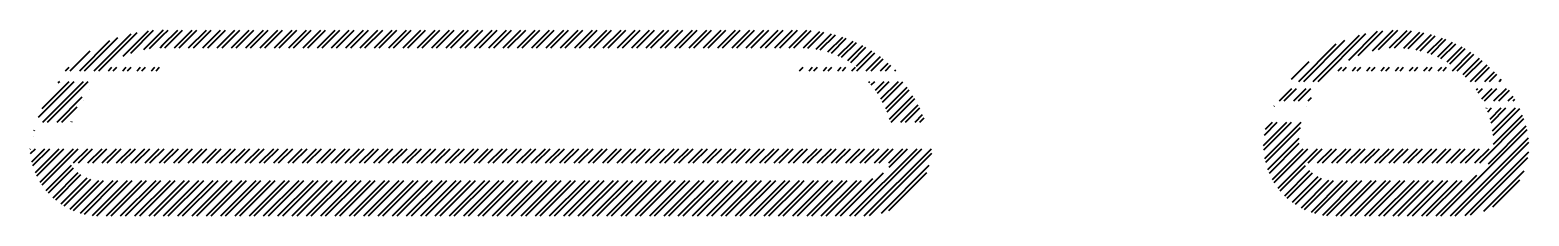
# Paper-space layout 'Presentación1' of a CAD drawing. Header units: millimetres. Extents: x 455 to 9071, y 15 to 4053.
# Drawn here: x 8236.6 to 8519, y 4017.7 to 4052.7 of the extents above.
import ezdxf

# ---------------------------------------------------------------- set-up
doc = ezdxf.new("R2010")
doc.units = ezdxf.units.MM
doc.layers.add('linea_gruesa', color=1, linetype='Continuous', lineweight=40)
pattern_1 = [(45, (1409.8996, -2650.8955), (-1.3470384, 1.3470384), []), (45, (1410.7977, -2650.8955), (-1.3470384, 1.3470384), [])]

psp = doc.layouts.new('Presentación1')

# ---------------------------------------------------------------- hatches: boundary and pattern name
at = {"layer": 'linea_gruesa', "true_color": 0xf8d731}
h = psp.add_hatch(dxfattribs=at)
h.set_pattern_fill('ANSI32', color=40, scale=0.2, angle=-90)
h.set_pattern_definition(pattern_1)
h.paths.add_polyline_path([(8261.539, 4052.731, 0.2010393), (8243.242, 4045.065), (8243.489, 4045.065), (8250.088, 4045.065), (8261.539, 4045.065), (8261.539, 4045.731), (8250.539, 4045.731, -0.1622777), (8261.539, 4049.398)])
edge = h.paths.add_edge_path()
edge.add_line((8248.611, 4043.065), (8242.102, 4043.065))
edge.add_arc((8261.539, 4027.065), 25.175, 140.53902, 160.69093)
edge.add_spline(control_points=[(8237.112, 4032.398), (8237.121, 4032.478), (8237.138, 4032.639), (8237.17, 4032.88), (8237.203, 4033.1), (8237.236, 4033.3), (8237.268, 4033.479), (8237.303, 4033.658), (8237.345, 4033.857), (8237.395, 4034.076), (8237.453, 4034.314), (8237.514, 4034.543), (8237.577, 4034.763), (8237.641, 4034.972), (8237.708, 4035.181), (8237.756, 4035.32), (8237.78, 4035.389)], knot_values=[0, 0, 0, 0, 0.0790363, 0.1580792, 0.2371154, 0.2965098, 0.3559045, 0.4150681, 0.4742321, 0.5542617, 0.6342979, 0.7143274, 0.7857057, 0.8570834, 0.9285414, 1, 1, 1, 1], degree=3, periodic=0)
edge.add_line((8237.78, 4035.389), (8244.439, 4035.389))
edge.add_arc((8261.539, 4031.065), 17.638, 137.13009, 165.80835, ccw=False)
h.paths.add_polyline_path([(8244.098, 4027.731), (8261.539, 4027.731), (8261.539, 4030.398), (8243.486, 4030.398), (8236.736, 4030.398), (8236.555, 4030.398, 0.3996375), (8249.872, 4017.731), (8261.539, 4017.731), (8261.539, 4024.398), (8249.872, 4024.398, -0.2679492)])
h.paths.add_polyline_path([(8381.539, 4024.398), (8261.539, 4024.398), (8261.539, 4017.731), (8381.539, 4017.731)])
h.paths.add_polyline_path([(8400.975, 4043.065), (8394.466, 4043.065, -0.1257897), (8398.639, 4035.389), (8405.297, 4035.389, 0.0881579)])
h.paths.add_polyline_path([(8381.539, 4030.398), (8309.539, 4030.398), (8307.872, 4030.398), (8297.872, 4030.398), (8296.205, 4030.398), (8286.205, 4030.398), (8284.539, 4030.398), (8274.539, 4030.398), (8272.872, 4030.398), (8262.872, 4030.398), (8261.539, 4030.398), (8261.539, 4027.731), (8381.539, 4027.731)])
h = psp.add_hatch(dxfattribs=at)
h.set_pattern_fill('ANSI32', color=40, scale=0.2, angle=-90)
h.set_pattern_definition(pattern_1)
h.paths.add_polyline_path([(8381.539, 4052.731), (8261.539, 4052.731), (8261.539, 4049.398), (8381.539, 4049.398)])
h.paths.add_polyline_path([(8381.539, 4052.731), (8381.539, 4049.398, -0.1622777), (8392.539, 4045.731), (8381.539, 4045.731), (8381.539, 4045.065), (8392.989, 4045.065), (8399.588, 4045.065), (8399.836, 4045.065, 0.2010393)])
h.paths.add_polyline_path([(8406.522, 4030.398), (8406.341, 4030.398), (8399.591, 4030.398), (8381.539, 4030.398), (8381.539, 4027.731), (8398.979, 4027.731, -0.2679492), (8393.205, 4024.398), (8381.539, 4024.398), (8381.539, 4017.731), (8393.205, 4017.731, 0.3996375)])
h = psp.add_hatch(dxfattribs=at)
h.set_pattern_fill('ANSI32', color=40, scale=0.2, angle=-90)
h.set_pattern_definition(pattern_1)
h.paths.add_polyline_path([(8473.921, 4043.065), (8480.13, 4043.065, -0.0388559), (8482.154, 4045.065), (8490.991, 4045.065), (8497.324, 4045.065), (8505.828, 4045.065, -0.0388559), (8507.851, 4043.065), (8514.06, 4043.065, 0.4816638)])
h.paths.add_polyline_path([(8504.991, 4045.731), (8482.991, 4045.731, -0.3333333)], flags=16)
h.paths.add_polyline_path([(8518.27, 4035.389), (8511.807, 4035.389, -0.0595994), (8512.324, 4031.065, -0.0250471), (8512.291, 4030.398), (8496.991, 4030.398), (8475.691, 4030.398, -0.0250471), (8475.657, 4031.065, -0.0595994), (8476.175, 4035.389), (8469.711, 4035.389, 0.5146179), (8482.324, 4017.731), (8505.657, 4017.731, 0.5146179)])
h.paths.add_polyline_path([(8511.431, 4027.731, -0.2679492), (8505.657, 4024.398), (8482.324, 4024.398, -0.2679492), (8476.551, 4027.731)], flags=16)
h.paths.add_polyline_path([(8517.181, 4038.065), (8510.935, 4038.065, -0.0384306), (8511.807, 4035.389), (8518.27, 4035.389, 0.0281609)])
h.paths.add_polyline_path([(8515.054, 4041.731), (8508.902, 4041.731, -0.0372924), (8510.321, 4039.398), (8516.5, 4039.398, 0.026756)])
edge = h.paths.add_edge_path()
edge.add_spline(control_points=[(8471.481, 4039.398), (8471.468, 4039.374), (8471.442, 4039.325), (8471.402, 4039.252), (8471.363, 4039.179), (8471.324, 4039.105), (8471.285, 4039.033), (8471.248, 4038.962), (8471.212, 4038.892), (8471.172, 4038.815), (8471.129, 4038.731), (8471.083, 4038.642), (8471.041, 4038.558), (8471.002, 4038.48), (8470.967, 4038.408), (8470.935, 4038.343), (8470.906, 4038.285), (8470.881, 4038.232), (8470.859, 4038.186), (8470.84, 4038.148), (8470.825, 4038.116), (8470.815, 4038.094), (8470.808, 4038.08), (8470.804, 4038.071), (8470.801, 4038.066), (8470.801, 4038.065), (8470.801, 4038.065)], knot_values=[0, 0, 0, 0, 0.0371136, 0.0741411, 0.1121557, 0.1501938, 0.188207, 0.2253305, 0.2624781, 0.2995999, 0.351221, 0.4028394, 0.4532566, 0.5036703, 0.5515286, 0.5993843, 0.6460744, 0.6927623, 0.7390801, 0.7853968, 0.8304882, 0.8755788, 0.9068893, 0.9381996, 0.9690994, 1, 1, 1, 1], degree=3, periodic=0)
edge.add_spline(control_points=[(8471.481, 4039.398), (8471.468, 4039.374), (8471.442, 4039.325), (8471.402, 4039.252), (8471.363, 4039.179), (8471.324, 4039.105), (8471.285, 4039.033), (8471.248, 4038.962), (8471.212, 4038.892), (8471.172, 4038.815), (8471.129, 4038.731), (8471.083, 4038.642), (8471.041, 4038.558), (8471.002, 4038.48), (8470.967, 4038.408), (8470.935, 4038.343), (8470.906, 4038.285), (8470.881, 4038.232), (8470.859, 4038.186), (8470.84, 4038.148), (8470.825, 4038.116), (8470.815, 4038.094), (8470.808, 4038.08), (8470.804, 4038.071), (8470.801, 4038.066), (8470.801, 4038.065), (8470.801, 4038.065)], knot_values=[0, 0, 0, 0, 0.0371136, 0.0741412, 0.1121557, 0.1501937, 0.1882069, 0.2253305, 0.2624782, 0.2996001, 0.3512209, 0.4028393, 0.4532563, 0.5036707, 0.5515289, 0.5993844, 0.6460742, 0.6927621, 0.7390805, 0.7853975, 0.8304885, 0.8755785, 0.906889, 0.9381993, 0.9690998, 1, 1, 1, 1], degree=3, periodic=0)
edge.add_spline(control_points=[(8471.481, 4039.398), (8471.468, 4039.374), (8471.442, 4039.325), (8471.402, 4039.252), (8471.363, 4039.179), (8471.324, 4039.105), (8471.285, 4039.033), (8471.248, 4038.962), (8471.212, 4038.892), (8471.172, 4038.815), (8471.129, 4038.731), (8471.083, 4038.642), (8471.041, 4038.558), (8471.002, 4038.48), (8470.967, 4038.408), (8470.935, 4038.343), (8470.906, 4038.285), (8470.881, 4038.232), (8470.859, 4038.186), (8470.84, 4038.148), (8470.825, 4038.116), (8470.815, 4038.094), (8470.808, 4038.08), (8470.804, 4038.071), (8470.801, 4038.066), (8470.801, 4038.065), (8470.801, 4038.065)], knot_values=[0, 0, 0, 0, 0.0371136, 0.0741411, 0.1121557, 0.1501938, 0.188207, 0.2253305, 0.2624781, 0.2995999, 0.351221, 0.4028394, 0.4532566, 0.5036703, 0.5515286, 0.5993843, 0.6460744, 0.6927623, 0.7390801, 0.7853968, 0.8304882, 0.8755788, 0.9068893, 0.9381996, 0.9690994, 1, 1, 1, 1], degree=3, periodic=0)
edge.add_spline(control_points=[(8471.481, 4039.398), (8471.468, 4039.374), (8471.442, 4039.325), (8471.402, 4039.252), (8471.363, 4039.179), (8471.324, 4039.105), (8471.285, 4039.033), (8471.248, 4038.962), (8471.212, 4038.892), (8471.172, 4038.815), (8471.129, 4038.731), (8471.083, 4038.642), (8471.041, 4038.558), (8471.002, 4038.48), (8470.967, 4038.408), (8470.935, 4038.343), (8470.906, 4038.285), (8470.881, 4038.232), (8470.859, 4038.186), (8470.84, 4038.148), (8470.825, 4038.116), (8470.815, 4038.094), (8470.808, 4038.08), (8470.804, 4038.071), (8470.801, 4038.066), (8470.801, 4038.065), (8470.801, 4038.065)], knot_values=[0, 0, 0, 0, 0.0371136, 0.0741412, 0.1121557, 0.1501937, 0.1882069, 0.2253305, 0.2624782, 0.2996001, 0.3512209, 0.4028393, 0.4532563, 0.5036707, 0.5515289, 0.5993844, 0.6460742, 0.6927621, 0.7390805, 0.7853975, 0.8304885, 0.8755785, 0.906889, 0.9381993, 0.9690998, 1, 1, 1, 1], degree=3, periodic=0)
edge.add_spline(control_points=[(8471.481, 4039.398), (8471.468, 4039.374), (8471.442, 4039.325), (8471.402, 4039.252), (8471.363, 4039.179), (8471.324, 4039.105), (8471.285, 4039.033), (8471.248, 4038.962), (8471.212, 4038.892), (8471.172, 4038.815), (8471.129, 4038.731), (8471.083, 4038.642), (8471.041, 4038.558), (8471.002, 4038.48), (8470.967, 4038.408), (8470.935, 4038.343), (8470.906, 4038.285), (8470.881, 4038.232), (8470.859, 4038.186), (8470.84, 4038.148), (8470.825, 4038.116), (8470.815, 4038.094), (8470.808, 4038.08), (8470.804, 4038.071), (8470.801, 4038.066), (8470.801, 4038.065), (8470.801, 4038.065)], knot_values=[0, 0, 0, 0, 0.0371136, 0.0741411, 0.1121557, 0.1501938, 0.188207, 0.2253305, 0.2624781, 0.2995999, 0.351221, 0.4028394, 0.4532566, 0.5036703, 0.5515286, 0.5993843, 0.6460744, 0.6927623, 0.7390801, 0.7853968, 0.8304882, 0.8755788, 0.9068893, 0.9381996, 0.9690994, 1, 1, 1, 1], degree=3, periodic=0)
edge.add_spline(control_points=[(8471.481, 4039.398), (8471.468, 4039.374), (8471.442, 4039.325), (8471.402, 4039.252), (8471.363, 4039.179), (8471.324, 4039.105), (8471.285, 4039.033), (8471.248, 4038.962), (8471.212, 4038.892), (8471.172, 4038.815), (8471.129, 4038.731), (8471.083, 4038.642), (8471.041, 4038.558), (8471.002, 4038.48), (8470.967, 4038.408), (8470.935, 4038.343), (8470.906, 4038.285), (8470.881, 4038.232), (8470.859, 4038.186), (8470.84, 4038.148), (8470.825, 4038.116), (8470.815, 4038.094), (8470.808, 4038.08), (8470.804, 4038.071), (8470.801, 4038.066), (8470.801, 4038.065), (8470.801, 4038.065)], knot_values=[0, 0, 0, 0, 0.0371136, 0.0741412, 0.1121557, 0.1501937, 0.1882069, 0.2253305, 0.2624782, 0.2996001, 0.3512209, 0.4028393, 0.4532563, 0.5036707, 0.5515289, 0.5993844, 0.6460742, 0.6927621, 0.7390805, 0.7853975, 0.8304885, 0.8755785, 0.906889, 0.9381993, 0.9690998, 1, 1, 1, 1], degree=3, periodic=0)
edge.add_spline(control_points=[(8471.481, 4039.398), (8471.468, 4039.374), (8471.442, 4039.325), (8471.402, 4039.252), (8471.363, 4039.179), (8471.324, 4039.105), (8471.285, 4039.033), (8471.248, 4038.962), (8471.212, 4038.892), (8471.172, 4038.815), (8471.129, 4038.731), (8471.083, 4038.642), (8471.041, 4038.558), (8471.002, 4038.48), (8470.967, 4038.408), (8470.935, 4038.343), (8470.906, 4038.285), (8470.881, 4038.232), (8470.859, 4038.186), (8470.84, 4038.148), (8470.825, 4038.116), (8470.815, 4038.094), (8470.808, 4038.08), (8470.804, 4038.071), (8470.801, 4038.066), (8470.801, 4038.065), (8470.801, 4038.065)], knot_values=[0, 0, 0, 0, 0.0371136, 0.0741411, 0.1121557, 0.1501938, 0.188207, 0.2253305, 0.2624781, 0.2995999, 0.351221, 0.4028394, 0.4532566, 0.5036703, 0.5515286, 0.5993843, 0.6460744, 0.6927623, 0.7390801, 0.7853968, 0.8304882, 0.8755788, 0.9068893, 0.9381996, 0.9690994, 1, 1, 1, 1], degree=3, periodic=0)
edge.add_spline(control_points=[(8471.481, 4039.398), (8471.468, 4039.374), (8471.442, 4039.325), (8471.402, 4039.252), (8471.363, 4039.179), (8471.324, 4039.105), (8471.285, 4039.033), (8471.248, 4038.962), (8471.212, 4038.892), (8471.172, 4038.815), (8471.129, 4038.731), (8471.083, 4038.642), (8471.041, 4038.558), (8471.002, 4038.48), (8470.967, 4038.408), (8470.935, 4038.343), (8470.906, 4038.285), (8470.881, 4038.232), (8470.859, 4038.186), (8470.84, 4038.148), (8470.825, 4038.116), (8470.815, 4038.094), (8470.808, 4038.08), (8470.804, 4038.071), (8470.801, 4038.066), (8470.801, 4038.065), (8470.801, 4038.065)], knot_values=[0, 0, 0, 0, 0.0371136, 0.0741412, 0.1121557, 0.1501937, 0.1882069, 0.2253305, 0.2624782, 0.2996001, 0.3512209, 0.4028393, 0.4532563, 0.5036707, 0.5515289, 0.5993844, 0.6460742, 0.6927621, 0.7390805, 0.7853975, 0.8304885, 0.8755785, 0.906889, 0.9381993, 0.9690998, 1, 1, 1, 1], degree=3, periodic=0)
edge.add_spline(control_points=[(8471.481, 4039.398), (8471.468, 4039.374), (8471.442, 4039.325), (8471.402, 4039.252), (8471.363, 4039.179), (8471.324, 4039.105), (8471.285, 4039.033), (8471.248, 4038.962), (8471.212, 4038.892), (8471.172, 4038.815), (8471.129, 4038.731), (8471.083, 4038.642), (8471.041, 4038.558), (8471.002, 4038.48), (8470.967, 4038.408), (8470.935, 4038.343), (8470.906, 4038.285), (8470.881, 4038.232), (8470.859, 4038.186), (8470.84, 4038.148), (8470.825, 4038.116), (8470.815, 4038.094), (8470.808, 4038.08), (8470.804, 4038.071), (8470.801, 4038.066), (8470.801, 4038.065), (8470.801, 4038.065)], knot_values=[0, 0, 0, 0, 0.0371136, 0.0741411, 0.1121557, 0.1501938, 0.188207, 0.2253305, 0.2624781, 0.2995999, 0.351221, 0.4028394, 0.4532566, 0.5036703, 0.5515286, 0.5993843, 0.6460744, 0.6927623, 0.7390801, 0.7853968, 0.8304882, 0.8755788, 0.9068893, 0.9381996, 0.9690994, 1, 1, 1, 1], degree=3, periodic=0)
edge.add_spline(control_points=[(8471.481, 4039.398), (8471.468, 4039.374), (8471.442, 4039.325), (8471.402, 4039.252), (8471.363, 4039.179), (8471.324, 4039.105), (8471.285, 4039.033), (8471.248, 4038.962), (8471.212, 4038.892), (8471.172, 4038.815), (8471.129, 4038.731), (8471.083, 4038.642), (8471.041, 4038.558), (8471.002, 4038.48), (8470.967, 4038.408), (8470.935, 4038.343), (8470.906, 4038.285), (8470.881, 4038.232), (8470.859, 4038.186), (8470.84, 4038.148), (8470.825, 4038.116), (8470.815, 4038.094), (8470.808, 4038.08), (8470.804, 4038.071), (8470.801, 4038.066), (8470.801, 4038.065), (8470.801, 4038.065)], knot_values=[0, 0, 0, 0, 0.0371136, 0.0741412, 0.1121557, 0.1501937, 0.1882069, 0.2253305, 0.2624782, 0.2996001, 0.3512209, 0.4028393, 0.4532563, 0.5036707, 0.5515289, 0.5993844, 0.6460742, 0.6927621, 0.7390805, 0.7853975, 0.8304885, 0.8755785, 0.906889, 0.9381993, 0.9690998, 1, 1, 1, 1], degree=3, periodic=0)
edge.add_spline(control_points=[(8471.481, 4039.398), (8471.468, 4039.374), (8471.442, 4039.325), (8471.402, 4039.252), (8471.363, 4039.179), (8471.324, 4039.105), (8471.285, 4039.033), (8471.248, 4038.962), (8471.212, 4038.892), (8471.172, 4038.815), (8471.129, 4038.731), (8471.083, 4038.642), (8471.041, 4038.558), (8471.002, 4038.48), (8470.967, 4038.408), (8470.935, 4038.343), (8470.906, 4038.285), (8470.881, 4038.232), (8470.859, 4038.186), (8470.84, 4038.148), (8470.825, 4038.116), (8470.815, 4038.094), (8470.808, 4038.08), (8470.804, 4038.071), (8470.801, 4038.066), (8470.801, 4038.065), (8470.801, 4038.065)], knot_values=[0, 0, 0, 0, 0.0371136, 0.0741411, 0.1121557, 0.1501938, 0.188207, 0.2253305, 0.2624781, 0.2995999, 0.351221, 0.4028394, 0.4532566, 0.5036703, 0.5515286, 0.5993843, 0.6460744, 0.6927623, 0.7390801, 0.7853968, 0.8304882, 0.8755788, 0.9068893, 0.9381996, 0.9690994, 1, 1, 1, 1], degree=3, periodic=0)
edge.add_spline(control_points=[(8471.481, 4039.398), (8471.468, 4039.374), (8471.442, 4039.325), (8471.402, 4039.252), (8471.363, 4039.179), (8471.324, 4039.105), (8471.285, 4039.033), (8471.248, 4038.962), (8471.212, 4038.892), (8471.172, 4038.815), (8471.129, 4038.731), (8471.083, 4038.642), (8471.041, 4038.558), (8471.002, 4038.48), (8470.967, 4038.408), (8470.935, 4038.343), (8470.906, 4038.285), (8470.881, 4038.232), (8470.859, 4038.186), (8470.84, 4038.148), (8470.825, 4038.116), (8470.815, 4038.094), (8470.808, 4038.08), (8470.804, 4038.071), (8470.801, 4038.066), (8470.801, 4038.065), (8470.801, 4038.065)], knot_values=[0, 0, 0, 0, 0.0371136, 0.0741412, 0.1121557, 0.1501937, 0.1882069, 0.2253305, 0.2624782, 0.2996001, 0.3512209, 0.4028393, 0.4532563, 0.5036707, 0.5515289, 0.5993844, 0.6460742, 0.6927621, 0.7390805, 0.7853975, 0.8304885, 0.8755785, 0.906889, 0.9381993, 0.9690998, 1, 1, 1, 1], degree=3, periodic=0)
edge.add_spline(control_points=[(8471.481, 4039.398), (8471.468, 4039.374), (8471.442, 4039.325), (8471.402, 4039.252), (8471.363, 4039.179), (8471.324, 4039.105), (8471.285, 4039.033), (8471.248, 4038.962), (8471.212, 4038.892), (8471.172, 4038.815), (8471.129, 4038.731), (8471.083, 4038.642), (8471.041, 4038.558), (8471.002, 4038.48), (8470.967, 4038.408), (8470.935, 4038.343), (8470.906, 4038.285), (8470.881, 4038.232), (8470.859, 4038.186), (8470.84, 4038.148), (8470.825, 4038.116), (8470.815, 4038.094), (8470.808, 4038.08), (8470.804, 4038.071), (8470.801, 4038.066), (8470.801, 4038.065), (8470.801, 4038.065)], knot_values=[0, 0, 0, 0, 0.0371136, 0.0741411, 0.1121557, 0.1501938, 0.188207, 0.2253305, 0.2624781, 0.2995999, 0.351221, 0.4028394, 0.4532566, 0.5036703, 0.5515286, 0.5993843, 0.6460744, 0.6927623, 0.7390801, 0.7853968, 0.8304882, 0.8755788, 0.9068893, 0.9381996, 0.9690994, 1, 1, 1, 1], degree=3, periodic=0)
edge.add_arc((8493.991, 4027.065), 25.667, 145.15009, 151.28053, ccw=False)
edge.add_line((8472.927, 4041.731), (8479.08, 4041.731))
edge.add_arc((8493.991, 4031.065), 18.333, 144.42147, 152.96453)
edge.add_spline(control_points=[(8477.046, 4038.065), (8477.047, 4038.065), (8477.047, 4038.066), (8477.05, 4038.074), (8477.056, 4038.087), (8477.062, 4038.103), (8477.071, 4038.123), (8477.081, 4038.147), (8477.092, 4038.175), (8477.106, 4038.207), (8477.122, 4038.245), (8477.141, 4038.289), (8477.161, 4038.336), (8477.183, 4038.386), (8477.206, 4038.439), (8477.232, 4038.497), (8477.26, 4038.561), (8477.291, 4038.63), (8477.323, 4038.701), (8477.357, 4038.773), (8477.391, 4038.847), (8477.427, 4038.923), (8477.464, 4039.001), (8477.503, 4039.08), (8477.542, 4039.16), (8477.581, 4039.24), (8477.621, 4039.319), (8477.647, 4039.372), (8477.661, 4039.398)], knot_values=[0, 0, 0, 0, 0.0388342, 0.0774832, 0.1122591, 0.1470706, 0.1818469, 0.2155113, 0.2492047, 0.2828693, 0.3212833, 0.3597382, 0.3981539, 0.4352569, 0.4723944, 0.509501, 0.5511219, 0.5927877, 0.6344132, 0.6746653, 0.7149537, 0.7552087, 0.7965587, 0.837944, 0.8792962, 0.9195205, 0.9597747, 1, 1, 1, 1], degree=3, periodic=0)
edge.add_line((8477.661, 4039.398), (8471.481, 4039.398))

doc.saveas('drawing.dxf')
